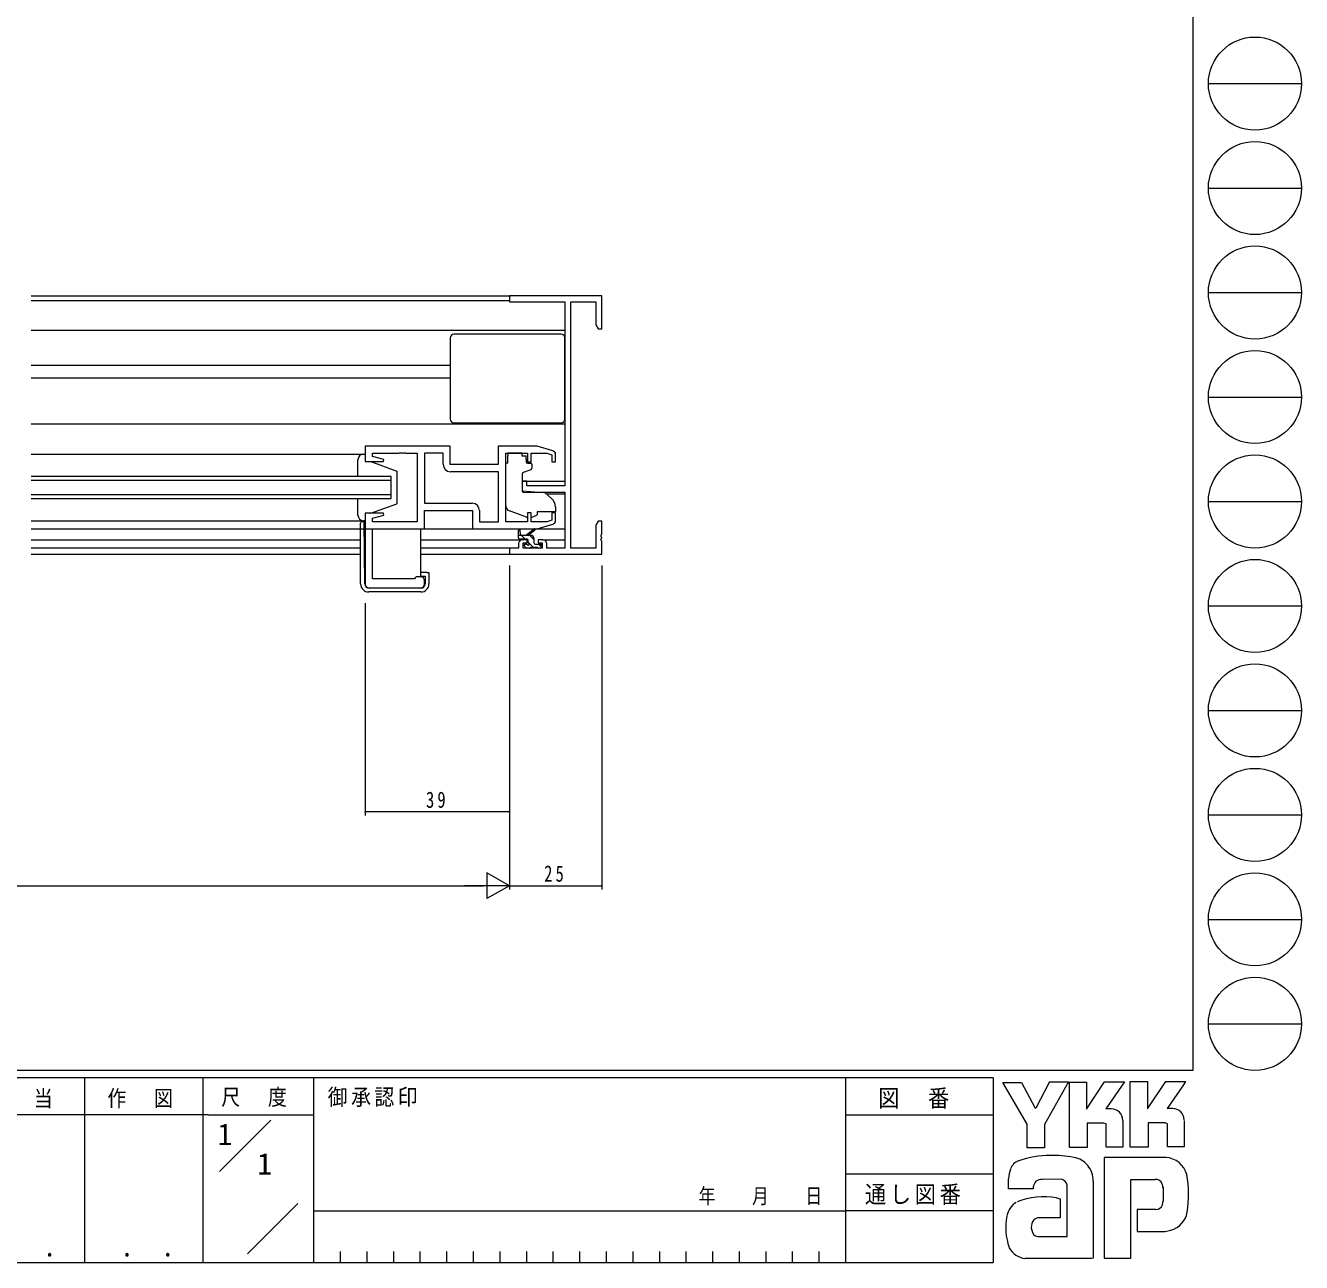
# Model space of a CAD drawing. Units: millimetres, scale not verified. Extents: x -567 to 567, y -403 to 403.
# Drawn here: x 221.3 to 566.7, y -403 to -68.1 of the extents above; entities that cross this region are included whole.
import ezdxf
from ezdxf.enums import TextEntityAlignment as Align

# ---------------------------------------------------------------- set-up
doc = ezdxf.new("R2010")
doc.units = ezdxf.units.MM
doc.header["$LTSCALE"] = 2
for name, color, linetype, lineweight in [('0-1_YKK_ZWAK', 7, 'Continuous', 18), ('0-3_YKK_11', 7, 'Continuous', 18), ('0-4_YKK_12', 2, 'Continuous', 18), ('0-5_YKK_13', 4, 'Continuous', 18), ('0-6_YKK_D', 6, 'Continuous', 18)]:
    doc.layers.add(name, color=color, linetype=linetype, lineweight=lineweight)
doc.layers.add('0-2_USER1', color=7, linetype='Continuous')
doc.styles.add('ＭＳ ゴシック', font='')
doc.styles.get('ＭＳ ゴシック').set_extended_font_data('MS Gothic')

msp = doc.modelspace()

# ---------------------------------------------------------------- linework, layer by layer
at = {"layer": '0-1_YKK_ZWAK'}
for p, q in [((537.274, 399.018), (537.274, -350.982)), ((541.526, -83.862), (566.726, -83.862)), ((541.526, -112.142), (566.726, -112.142)), ((541.526, -140.422), (566.726, -140.422)), ((541.526, -168.702), (566.726, -168.702)), ((541.526, -196.982), (566.726, -196.982)), ((541.526, -225.262), (566.726, -225.262)), ((541.526, -253.542), (566.726, -253.542)), ((541.526, -281.822), (566.726, -281.822)), ((541.526, -310.102), (566.726, -310.102)), ((541.526, -338.382), (566.726, -338.382)), ((537.274, -350.982), (-562.726, -350.982)), ((483.274, -352.982), (-562.726, -352.982)), ((237.274, -352.982), (237.274, -402.982)), ((269.274, -352.982), (269.274, -402.982)), ((299.274, -352.982), (299.274, -402.982)), ((443.274, -352.982), (443.274, -402.982)), ((483.274, -352.982), (483.274, -402.982)), ((485.898, -354.276), (490.918, -354.276)), ((492.462, -365.552), (485.898, -354.276)), ((498.468, -354.122), (494.818, -361.227)), ((503.931, -371.884), (503.931, -354.161)), ((520.38, -354.006), (525.052, -354.006)), ((520.38, -371.73), (520.38, -354.006)), ((529.956, -354.006), (535.362, -354.006)), ((534.822, -354.933), (530.362, -361.304)), ((535.362, -354.006), (534.822, -354.933)), ((515.244, -361.42), (513.76, -361.42)), ((531.846, -361.304), (530.362, -361.304)), ((270.68, -362.981), (173.274, -362.981)), ((270.68, -362.981), (299.274, -362.981)), ((273.803, -378.32), (287.65, -364.472)), ((443.274, -362.982), (483.274, -362.982)), ((513.236, -365.243), (508.68, -365.243)), ((518.333, -364.509), (518.333, -371.769)), ((525.245, -365.204), (525.245, -371.73)), ((529.802, -365.204), (525.245, -365.204)), ((530.42, -365.436), (529.802, -365.204)), ((530.42, -371.691), (530.42, -365.436)), ((534.937, -364.509), (534.937, -371.691)), ((525.245, -371.73), (520.38, -371.73)), ((530.42, -371.619), (530.492, -371.691)), ((534.937, -371.691), (530.42, -371.691)), ((529.879, -374.549), (513.314, -374.549)), ((513.314, -374.549), (513.314, -401.849)), ((443.274, -378.981), (483.274, -378.981)), ((487.443, -383.082), (487.443, -380.326)), ((494.084, -383.082), (487.443, -383.082)), ((501.768, -380.418), (496.486, -380.518)), ((503.313, -395.941), (503.313, -382.04)), ((510.302, -380.959), (510.302, -401.81)), ((520.496, -380.495), (527.137, -380.495)), ((520.496, -401.849), (520.496, -380.495)), ((529.236, -382.634), (529.261, -386.398)), ((281.377, -400.618), (294.983, -387.013)), ((299.274, -388.982), (443.274, -388.982)), ((483.274, -388.981), (443.274, -388.981)), ((522.234, -388.681), (522.234, -394.589)), ((527.292, -388.681), (522.234, -388.681)), ((501.382, -390.882), (495.676, -390.889)), ((495.281, -395.941), (503.313, -395.941)), ((502.695, -395.941), (503.197, -395.941)), ((503.313, -395.939), (503.314, -395.941)), ((522.234, -394.589), (529.84, -394.589)), ((529.84, -394.589), (531.385, -394.242)), ((306.474, -399.982), (306.474, -402.982)), ((313.674, -399.982), (313.674, -402.982)), ((320.874, -399.982), (320.874, -402.982)), ((328.074, -399.982), (328.074, -402.982)), ((335.274, -399.982), (335.274, -402.982)), ((342.474, -399.982), (342.474, -402.982)), ((349.674, -399.982), (349.674, -402.982)), ((356.874, -399.982), (356.874, -402.982)), ((364.074, -399.982), (364.074, -402.982)), ((371.274, -399.982), (371.274, -402.982)), ((378.474, -399.982), (378.474, -402.982)), ((385.674, -399.982), (385.674, -402.982)), ((392.874, -399.982), (392.874, -402.982)), ((400.074, -399.982), (400.074, -402.982)), ((407.274, -399.982), (407.274, -402.982)), ((414.474, -399.982), (414.474, -402.982)), ((421.674, -399.982), (421.674, -402.982)), ((428.874, -399.982), (428.874, -402.982)), ((436.074, -399.982), (436.074, -402.982)), ((-562.726, -402.982), (483.274, -402.982)), ((494.084, -401.926), (491.96, -401.926)), ((509.838, -401.887), (494.084, -401.926)), ((510.302, -401.81), (509.838, -401.887))]:
    msp.add_line(p, q, dxfattribs=at)
for points in [[(490.918, -354.276), (494.509, -360.995), (494.818, -361.227)], [(498.468, -354.122), (503.648, -354.122), (497.173, -365.59)], [(503.931, -354.161), (508.526, -354.161), (508.526, -361.444), (513.352, -354.083)], [(513.352, -354.083), (518.817, -354.083), (513.76, -361.42)], [(525.052, -354.006), (525.052, -361.423), (529.956, -354.006)], [(497.173, -365.59), (497.173, -371.923), (492.462, -371.923), (492.462, -365.552)], [(508.68, -365.243), (508.68, -371.884), (503.931, -371.884)], [(518.333, -371.769), (513.854, -371.769), (513.854, -365.475), (513.236, -365.243)], [(500.378, -385.515), (501.382, -385.747), (501.382, -390.882)], [(513.314, -401.849), (519.376, -401.849), (520.496, -401.849)]]:
    msp.add_lwpolyline(points, dxfattribs=at)
for centre in [(554.126, -83.862), (554.126, -112.142), (554.126, -140.422), (554.126, -168.702), (554.126, -196.982), (554.126, -225.262), (554.126, -253.542), (554.126, -281.822), (554.126, -310.102), (554.126, -338.382)]:
    msp.add_circle(centre, 12.6, dxfattribs=at)
for centre, radius, start, end in [((515.244, -364.509), 3.089, 0.00166, 89.99604), ((531.846, -364.393), 3.089, 0.00166, 89.99604), ((491.283, -378.776), 3.491, 109.02127, 161.51264), ((498.591, -399.27), 25.257, 89.89165, 109.30848), ((499.333, -403.644), 29.64, 78.7801, 91.46938), ((504.032, -380.835), 6.355, 40.66422, 80.31694), ((529.662, -380.754), 6.202, 14.44572, 87.08746), ((494.644, -380.362), 7.196, 158.41083, 179.71775), ((503.715, -380.818), 6.588, 358.78059, 38.76563), ((506.368, -384.678), 29.8, 350.99027, 10.67625), ((497.096, -382.992), 3.013, 138.46382, 181.71359), ((496.295, -382.94), 2.43, 85.50551, 126.78038), ((501.068, -382.631), 2.321, 14.7552, 72.44995), ((527.366, -382.238), 1.756, 16.43123, 96.91661), ((524.033, -383.279), 5.248, 4.93423, 17.03552), ((492.455, -391.45), 5.583, 121.82711, 169.08475), ((496.874, -404.202), 19.013, 79.38098, 112.05825), ((524.002, -385.898), 5.281, 343.6902, 354.75362), ((527.293, -386.816), 1.865, 269.95468, 342.90145), ((529.752, -388.333), 6.13, 285.44291, 349.90448), ((502.487, -393.546), 15.832, 168.76372, 199.80079), ((496.963, -393.451), 3.384, 171.08203, 216.71923), ((495.688, -392.953), 2.064, 90.33953, 178.03639), ((495.631, -393.789), 2.18, 230.9728, 260.75491), ((492.474, -396.472), 5.461, 207.31435, 263.59464)]:
    msp.add_arc(centre, radius, start, end, dxfattribs=at)
at = {"layer": '0-3_YKK_11'}
for p, q in [((352.274, -141.285), (352.274, -142.915)), ((377.274, -141.285), (352.274, -141.285)), ((377.274, -150.285), (377.274, -141.285)), ((352.274, -142.915), (367.274, -142.915)), ((367.274, -142.915), (367.274, -192.785)), ((368.904, -142.915), (375.644, -142.915)), ((368.904, -209.655), (368.904, -142.915)), ((375.644, -142.915), (375.644, -149.194)), ((336.274, -181.985), (313.274, -181.985)), ((336.274, -186.985), (336.274, -181.985)), ((349.274, -181.985), (349.274, -186.985)), ((359.774, -181.985), (349.274, -181.985)), ((364.061, -183.271), (359.774, -181.985)), ((315.204, -183.915), (322.316, -183.915)), ((327.274, -183.915), (327.274, -202.455)), ((334.344, -183.915), (329.274, -183.915)), ((329.274, -183.915), (329.274, -197.455)), ((334.344, -186.915), (334.344, -183.915)), ((351.274, -202.455), (351.274, -183.915)), ((358.174, -183.915), (362.379, -183.915)), ((362.379, -183.915), (363.774, -184.333)), ((349.274, -186.985), (336.274, -186.985)), ((349.344, -188.915), (336.344, -188.915)), ((349.344, -202.455), (349.344, -188.915)), ((349.344, -202.455), (349.344, -188.915)), ((367.274, -192.785), (356.974, -192.785)), ((355.774, -194.091), (360.274, -194.485)), ((360.274, -194.485), (367.274, -194.485)), ((367.274, -194.485), (367.274, -209.655)), ((313.274, -200.185), (313.274, -219.385)), ((329.274, -197.455), (342.204, -197.455)), ((329.274, -204.385), (329.274, -199.385)), ((329.274, -199.385), (342.274, -199.385)), ((342.274, -199.385), (342.274, -204.385)), ((327.274, -202.455), (315.204, -202.455)), ((362.379, -202.455), (358.174, -202.455)), ((359.774, -204.385), (364.061, -203.099)), ((363.774, -202.036), (362.379, -202.455)), ((315.204, -204.385), (329.274, -204.385)), ((315.204, -217.885), (315.204, -204.385)), ((342.274, -204.385), (359.774, -204.385)), ((352.274, -209.655), (352.274, -211.285)), ((361.174, -209.655), (355.974, -209.655)), ((362.374, -209.655), (362.374, -208.385)), ((367.274, -209.655), (362.374, -209.655)), ((375.644, -209.655), (368.904, -209.655)), ((352.274, -211.285), (377.274, -211.285)), ((314.274, -220.385), (328.274, -220.385)), ((326.574, -217.885), (315.204, -217.885)), ((326.774, -217.685), (326.574, -217.885)), ((329.274, -219.385), (329.274, -218.385))]:
    msp.add_line(p, q, dxfattribs=at)
for points in [[(375.644, -149.194), (376.274, -150.285), (377.274, -150.285)], [(313.274, -181.985), (313.274, -186.185), (318.235, -186.185), (318.303, -185.663), (315.204, -184.832), (315.204, -183.915)], [(322.316, -183.915), (322.499, -183.795), (323.049, -183.795), (323.232, -183.915), (323.316, -183.915), (323.499, -183.795), (324.049, -183.795), (324.232, -183.915), (327.274, -183.915)], [(351.274, -183.915), (357.174, -183.915), (357.174, -186.285), (358.174, -186.285), (358.174, -183.915)], [(363.774, -184.333), (363.774, -186.285), (364.774, -186.285), (364.774, -184.229)], [(356.974, -192.785), (356.974, -191.485), (355.774, -191.485), (355.774, -194.091)], [(315.204, -202.455), (315.204, -201.538), (318.303, -200.707), (318.235, -200.185), (313.274, -200.185)], [(344.204, -199.455), (344.204, -202.455), (349.344, -202.455)], [(358.174, -202.455), (358.174, -200.085), (357.174, -200.085), (357.174, -202.455), (351.274, -202.455)], [(364.774, -202.141), (364.774, -200.085), (363.774, -200.085), (363.774, -202.036)], [(377.274, -211.285), (377.274, -207.743), (377.154, -207.56), (377.154, -207.01), (377.274, -206.827), (377.274, -206.743), (377.154, -206.56), (377.154, -206.01), (377.274, -205.827), (377.274, -202.285), (376.274, -202.285), (375.644, -203.376), (375.644, -209.655)], [(354.774, -208.385), (354.774, -209.655), (352.274, -209.655)], [(355.974, -209.655), (355.974, -208.185), (357.074, -208.185), (357.074, -207.385), (355.774, -207.385)], [(361.374, -207.385), (360.074, -207.385), (360.074, -208.185), (361.174, -208.185), (361.174, -209.655)], [(328.274, -217.385), (327.074, -217.385), (326.774, -217.685)]]:
    msp.add_lwpolyline(points, dxfattribs=at)
for centre, radius, start, end in [((363.774, -184.229), 1, 359.99996, 73.30074), ((336.344, -186.915), 2, 180.00001, 269.99999), ((342.204, -199.455), 2, 0.00001, 89.99999), ((363.774, -202.141), 1, 286.69926, 0.00004), ((355.774, -208.385), 1, 90.00001, 179.99999), ((361.374, -208.385), 1, 0.00001, 89.99999), ((328.274, -218.385), 1, 0.00001, 89.99999), ((314.274, -219.385), 1, 180.00001, 269.99999), ((328.274, -219.385), 1, 270.00001, 359.99999)]:
    msp.add_arc(centre, radius, start, end, dxfattribs=at)
at = {"layer": '0-4_YKK_12'}
for p, q in [((222.774, -141.285), (352.574, -141.285)), ((352.274, -142.685), (222.774, -142.685)), ((222.774, -150.585), (367.274, -150.585)), ((222.774, -160.085), (336.274, -160.085)), ((222.774, -163.485), (336.274, -163.485)), ((222.774, -175.985), (367.274, -175.985)), ((320.274, -190.185), (222.774, -190.185)), ((222.774, -191.185), (320.274, -191.185)), ((320.274, -196.185), (320.274, -190.185)), ((355.774, -191.485), (367.274, -191.485)), ((320.274, -195.185), (222.774, -195.185)), ((222.774, -196.185), (320.274, -196.185)), ((362.151, -194.885), (367.274, -194.885)), ((222.774, -204.385), (320.774, -204.385)), ((222.774, -207.385), (312.009, -207.385)), ((312.009, -209.655), (222.774, -209.655)), ((328.309, -207.385), (355.774, -207.385)), ((352.574, -209.655), (328.309, -209.655)), ((361.374, -207.385), (367.274, -207.385)), ((222.774, -211.285), (312.009, -211.285)), ((328.309, -211.285), (352.574, -211.285))]:
    msp.add_line(p, q, dxfattribs=at)
at = {"layer": '0-5_YKK_13'}
for p, q in [((366.274, -151.685), (337.274, -151.685)), ((336.274, -152.685), (336.274, -174.685)), ((367.274, -174.685), (367.274, -152.685)), ((337.274, -175.685), (366.274, -175.685)), ((222.774, -184.185), (313.274, -184.185)), ((311.274, -190.185), (311.274, -185.685)), ((312.774, -184.185), (313.274, -184.185)), ((314.774, -186.185), (321.774, -188.785)), ((355.674, -183.915), (351.874, -183.915)), ((351.874, -183.915), (351.874, -184.585)), ((351.874, -185.585), (351.874, -184.585)), ((351.874, -186.585), (351.874, -185.585)), ((355.674, -183.915), (355.674, -184.585)), ((355.674, -184.585), (356.844, -184.585)), ((356.844, -185.585), (356.844, -184.585)), ((356.844, -185.585), (356.844, -186.285)), ((321.774, -188.785), (321.774, -197.585)), ((351.874, -186.585), (351.274, -186.585)), ((351.274, -198.14), (351.274, -186.585)), ((355.774, -189.581), (355.774, -194.188)), ((358.045, -188.405), (356.045, -189.133)), ((357.144, -186.585), (358.074, -186.585)), ((358.374, -186.885), (358.374, -187.935)), ((311.274, -200.685), (311.274, -196.185)), ((355.991, -194.487), (361.377, -194.534)), ((362.011, -194.768), (363.702, -196.187)), ((314.774, -200.185), (321.774, -197.585)), ((356.902, -201.225), (352.265, -199.551)), ((364.774, -199.785), (359.774, -199.785)), ((364.774, -198.485), (364.774, -199.785)), ((222.774, -202.185), (313.274, -202.185)), ((312.009, -219.285), (312.009, -202.885)), ((312.509, -202.385), (313.324, -202.385)), ((313.274, -202.185), (312.774, -202.185)), ((313.139, -219.295), (312.992, -202.385)), ((358.468, -201.191), (359.774, -200.582)), ((328.309, -217.185), (328.309, -204.385)), ((328.774, -204.385), (349.774, -204.385)), ((335.774, -204.385), (349.774, -204.385)), ((354.774, -206.855), (354.774, -204.855)), ((357.974, -206.155), (354.774, -206.155)), ((355.074, -205.029), (355.273, -206.155)), ((357.074, -207.155), (355.074, -207.155)), ((356.549, -207.155), (355.549, -206.155)), ((356.674, -206.155), (358.892, -204.472)), ((357.274, -206.155), (359.093, -204.754)), ((358.974, -207.335), (357.794, -206.155)), ((358.974, -208.255), (358.974, -207.155)), ((359.701, -204.385), (367.274, -204.385)), ((359.701, -204.385), (367.274, -204.385)), ((356.862, -209.567), (356.362, -209.067)), ((356.574, -208.555), (356.913, -208.555)), ((357.674, -209.655), (357.074, -209.655)), ((357.374, -208.094), (357.374, -207.455)), ((358.849, -209.455), (357.374, -207.98)), ((359.974, -209.455), (357.874, -209.455)), ((359.274, -208.555), (360.674, -208.555)), ((360.674, -209.655), (360.174, -209.655)), ((360.974, -209.335), (360.194, -208.555)), ((360.974, -208.855), (360.974, -209.355)), ((330.009, -216.185), (328.309, -216.185)), ((328.309, -217.185), (329.509, -217.185)), ((329.509, -217.185), (329.509, -219.285)), ((330.009, -216.185), (330.509, -216.185)), ((330.509, -216.185), (330.509, -219.285)), ((328.309, -220.485), (314.339, -220.485)), ((328.309, -221.485), (314.209, -221.485))]:
    msp.add_line(p, q, dxfattribs=at)
for points in [[(313.274, -184.185), (313.274, -186.185), (314.774, -186.185)], [(314.774, -200.185), (313.274, -200.185), (313.274, -202.185)], [(359.774, -199.785), (359.774, -200.085), (359.774, -200.582)]]:
    msp.add_lwpolyline(points, dxfattribs=at)
for centre, radius, start, end in [((337.274, -152.685), 1, 90, 180), ((366.274, -152.685), 1, 0, 90), ((337.274, -174.685), 1, 180, 270), ((366.274, -174.685), 1, 270, 0), ((312.774, -185.685), 1.5, 90, 180), ((357.144, -186.285), 0.3, 180, 270), ((356.274, -189.581), 0.5, 110, 180), ((357.874, -187.935), 0.5, 290, 360), ((358.074, -186.885), 0.3, 360, 90), ((356.074, -194.188), 0.3, 180, 269.5), ((361.368, -195.534), 1, 50, 89.5), ((361.774, -198.485), 3, 360, 50), ((352.774, -198.14), 1.5, 180, 250.14674), ((312.774, -200.685), 1.5, 180, 270), ((312.509, -202.885), 0.5, 90, 180), ((357.242, -200.285), 1, 250.14674, 266.11316), ((358.045, -200.285), 1, 277.40692, 295), ((354.974, -204.855), 0.2, 300, 180), ((355.074, -206.855), 0.3, 180, 270), ((357.074, -207.455), 0.3, 0, 90), ((357.974, -207.155), 1, 0, 90), ((359.074, -204.555), 0.2, 275.58289, 155.58289), ((356.574, -208.855), 0.3, 90, 225), ((357.074, -209.355), 0.3, 225, 270), ((356.913, -208.855), 0.3, 33.05573, 90), ((357.374, -208.555), 0.25, 213.05573, 56.94427), ((357.674, -208.094), 0.3, 180, 236.94427), ((357.674, -209.455), 0.2, 270, 0), ((359.274, -208.255), 0.3, 180, 270), ((360.174, -209.455), 0.2, 180, 270), ((360.674, -208.855), 0.3, 0, 90), ((360.674, -209.355), 0.3, 270, 0), ((314.209, -219.285), 2.2, 180, 270), ((314.339, -219.285), 1.2, 180.5, 270), ((328.309, -219.285), 2.2, 270, 0), ((328.309, -219.285), 1.2, 270, 0)]:
    msp.add_arc(centre, radius, start, end, dxfattribs=at)
at = {"layer": '0-6_YKK_D'}
for p, q in [((352.274, -214.285), (352.274, -301.982)), ((352.274, -214.285), (352.274, -301.982)), ((377.274, -214.285), (377.274, -301.982)), ((313.274, -224.485), (313.274, -281.982)), ((352.274, -224.485), (352.274, -281.982)), ((352.274, -280.982), (313.274, -280.982)), ((352.274, -300.982), (346.212, -297.482)), ((346.212, -297.482), (346.212, -304.482)), ((-140.726, -300.982), (345.274, -300.982)), ((352.274, -300.982), (340.15, -300.982)), ((352.274, -300.982), (346.212, -304.482)), ((352.274, -300.982), (377.274, -300.982))]:
    msp.add_line(p, q, dxfattribs=at)
for centre, start, end in [((313.274, -280.982), 0, 180), ((313.274, -280.982), 180, 0), ((352.274, -280.982), 0, 180), ((352.274, -280.982), 180, 0), ((377.274, -300.982), 0, 180), ((377.274, -300.982), 180, 0)]:
    msp.add_arc(centre, 0.106, start, end, dxfattribs=at)

# ---------------------------------------------------------------- texts
at = {"layer": '0-1_YKK_ZWAK', "attachment_point": 7, "style": 'ＭＳ ゴシック'}
for s, insert, char_height in [('\\T1.24;\\W0.85;担\\~\\~当', (210.923, -361.24), 4.399), ('\\T1.24;\\W0.85;作\\~\\~図', (243.445, -361.214), 4.399), ('\\T1.24;\\W0.85;尺\\~\\~度', (274.292, -360.892), 4.399), ('\\T1.17;\\W0.9;御承認印', (303.084, -360.886), 4.399), ('\\T1.17;\\W0.9;図\u3000番', (452.128, -361.357), 4.692), ('\\T1.28;\\W0.8;年\\~\\~\\~月\\~\\~\\~日', (403.526, -387.51), 4.147), ('\\T1.17;\\W0.9;通し図番', (448.529, -387.389), 4.692), ('\\T1.24;\\W0.85;\\~．\\~．', (211.638, -401.477), 5.132), ('\\T1.24;\\W0.85;\\~．\\~．', (243.638, -401.477), 5.132)]:
    msp.add_mtext(s, dxfattribs=dict(at, insert=insert, char_height=char_height))
at = {"layer": '0-2_USER1', "style": 'ＭＳ ゴシック'}
for p in [(273.274, -372.981), (284.036, -380.981)]:
    msp.add_text('1', height=5.865, dxfattribs=at).set_placement(p, align=Align.BOTTOM_LEFT)
at = {"layer": '0-6_YKK_D', "color": 7, "char_height": 4.399, "attachment_point": 7, "style": 'ＭＳ ゴシック'}
for s, insert in [('\\T1.37;\\W0.75;39', (329.704, -279.982)), ('\\T1.37;\\W0.75;25', (361.692, -299.982))]:
    msp.add_mtext(s, dxfattribs=dict(at, insert=insert))

doc.saveas('drawing.dxf')
